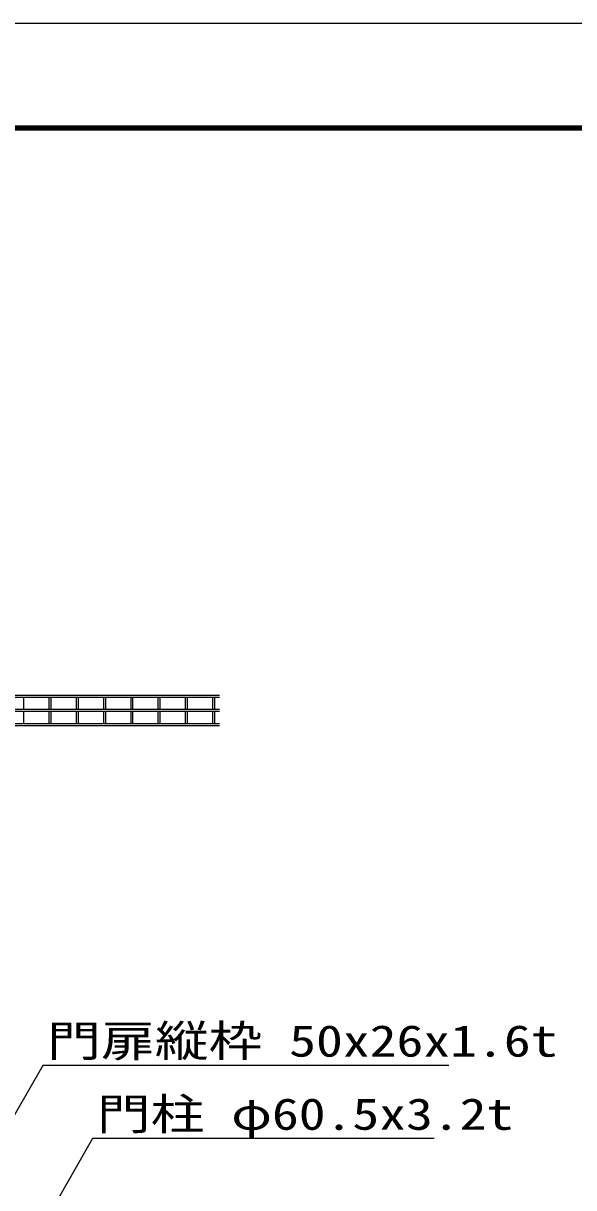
# Model space of a CAD drawing. Units: millimetres, scale not verified. Extents: x -4455 to 4455, y -3150 to 3150.
# Drawn here: x -1470 to -462, y 1019 to 3150 of the extents above; entities that cross this region are included whole.
import ezdxf
from ezdxf.enums import TextEntityAlignment as Align

# ---------------------------------------------------------------- set-up
doc = ezdxf.new("R2010")
doc.units = ezdxf.units.MM
doc.header["$LTSCALE"] = 20
doc.linetypes.add('USER2', pattern=[0.375, 0.25, -0.125])
for name, color, linetype, lineweight in [('0-1_寸法線', 4, 'Continuous', 25), ('0-2_0', 3, 'USER2', 25), ('1-3_NER', 30, 'Continuous', 25)]:
    doc.layers.add(name, color=color, linetype=linetype, lineweight=lineweight)
doc.styles.add('ＭＳ ゴシック', font='')
doc.styles.get('ＭＳ ゴシック').set_extended_font_data('MS Gothic')

msp = doc.modelspace()

# ---------------------------------------------------------------- linework, layer by layer
at = {"layer": '0-1_寸法線'}
for points in [[(-691.14, 1242.95), (-1434.59, 1242.95), (-1688.07, 802.45)], [(-718.25, 1109.14), (-1343.59, 1109.14), (-1590.07, 678.24)]]:
    msp.add_lwpolyline(points, dxfattribs=at)
at = {"layer": '0-2_0', "linetype": 'Continuous'}
msp.add_lwpolyline([(-4455.1, 3149.94), (4454.9, 3149.94), (4454.9, -3150.06), (-4455.1, -3150.06)], close=True, dxfattribs=at)
at = {"layer": '0-2_0', "color": 7, "linetype": 'Continuous'}
for points in [[(-4155.1, 2962.44), (4154.9, 2962.44), (4154.9, -2962.56), (-4155.1, -2962.56)], [(-4153.22, 2960.57), (4153.03, 2960.57), (4153.03, -2960.68), (-4153.22, -2960.68)], [(-4151.35, 2958.69), (4151.15, 2958.69), (4151.15, -2958.81), (-4151.35, -2958.81)], [(-4149.47, 2956.82), (4149.28, 2956.82), (4149.28, -2956.93), (-4149.47, -2956.93)], [(-4147.6, 2954.94), (4147.4, 2954.94), (4147.4, -2955.06), (-4147.6, -2955.06)]]:
    msp.add_lwpolyline(points, close=True, dxfattribs=at)
at = {"layer": '1-3_NER'}
for p, q in [((-1111.32, 1919.99), (-1576.32, 1919.99)), ((-1111.32, 1916.39), (-1576.32, 1916.39)), ((-1469.52, 1894.18), (-1469.52, 1916.39)), ((-1423.12, 1894.18), (-1423.12, 1916.39)), ((-1419.52, 1894.18), (-1419.52, 1916.39)), ((-1373.12, 1894.18), (-1373.12, 1916.39)), ((-1369.52, 1894.18), (-1369.52, 1916.39)), ((-1323.12, 1894.18), (-1323.12, 1916.39)), ((-1319.52, 1894.18), (-1319.52, 1916.39)), ((-1273.12, 1894.18), (-1273.12, 1916.39)), ((-1269.52, 1894.18), (-1269.52, 1916.39)), ((-1223.12, 1894.18), (-1223.12, 1916.39)), ((-1219.52, 1894.18), (-1219.52, 1916.39)), ((-1173.12, 1894.18), (-1173.12, 1916.39)), ((-1169.52, 1894.18), (-1169.52, 1916.39)), ((-1123.12, 1894.18), (-1123.12, 1916.39)), ((-1119.52, 1894.18), (-1119.52, 1916.39)), ((-1111.32, 1890.58), (-1576.32, 1890.58)), ((-1469.52, 1868.38), (-1469.52, 1890.58)), ((-1423.12, 1868.38), (-1423.12, 1890.58)), ((-1419.52, 1868.38), (-1419.52, 1890.58)), ((-1373.12, 1868.38), (-1373.12, 1890.58)), ((-1369.52, 1868.38), (-1369.52, 1890.58)), ((-1323.12, 1868.38), (-1323.12, 1890.58)), ((-1319.52, 1868.38), (-1319.52, 1890.58)), ((-1273.12, 1868.38), (-1273.12, 1890.58)), ((-1269.52, 1868.38), (-1269.52, 1890.58)), ((-1223.12, 1868.38), (-1223.12, 1890.58)), ((-1219.52, 1868.38), (-1219.52, 1890.58)), ((-1173.12, 1868.38), (-1173.12, 1890.58)), ((-1169.52, 1868.38), (-1169.52, 1890.58)), ((-1123.12, 1868.38), (-1123.12, 1890.58)), ((-1119.52, 1868.38), (-1119.52, 1890.58)), ((-1111.32, 1868.38), (-1576.32, 1868.38)), ((-1111.32, 1864.78), (-1576.32, 1864.78))]:
    msp.add_line(p, q, dxfattribs=at)
msp.add_lwpolyline([(-1111.32, 1894.18), (-1576.32, 1894.18), (-1576.32, 1890.58)], dxfattribs=at)

# ---------------------------------------------------------------- texts
at = {"layer": '0-1_寸法線', "color": 2, "style": 'ＭＳ ゴシック', "width": 1.25}
for s, height, p in [('門扉縦枠 50x26x1.6t', 57.77, (-1426.59, 1241.84)), ('門柱 φ60.5x3.2t', 57.73, (-1335.59, 1108.04))]:
    msp.add_text(s, height=height, dxfattribs=at).set_placement(p, align=Align.BOTTOM_LEFT)

doc.saveas('drawing.dxf')
